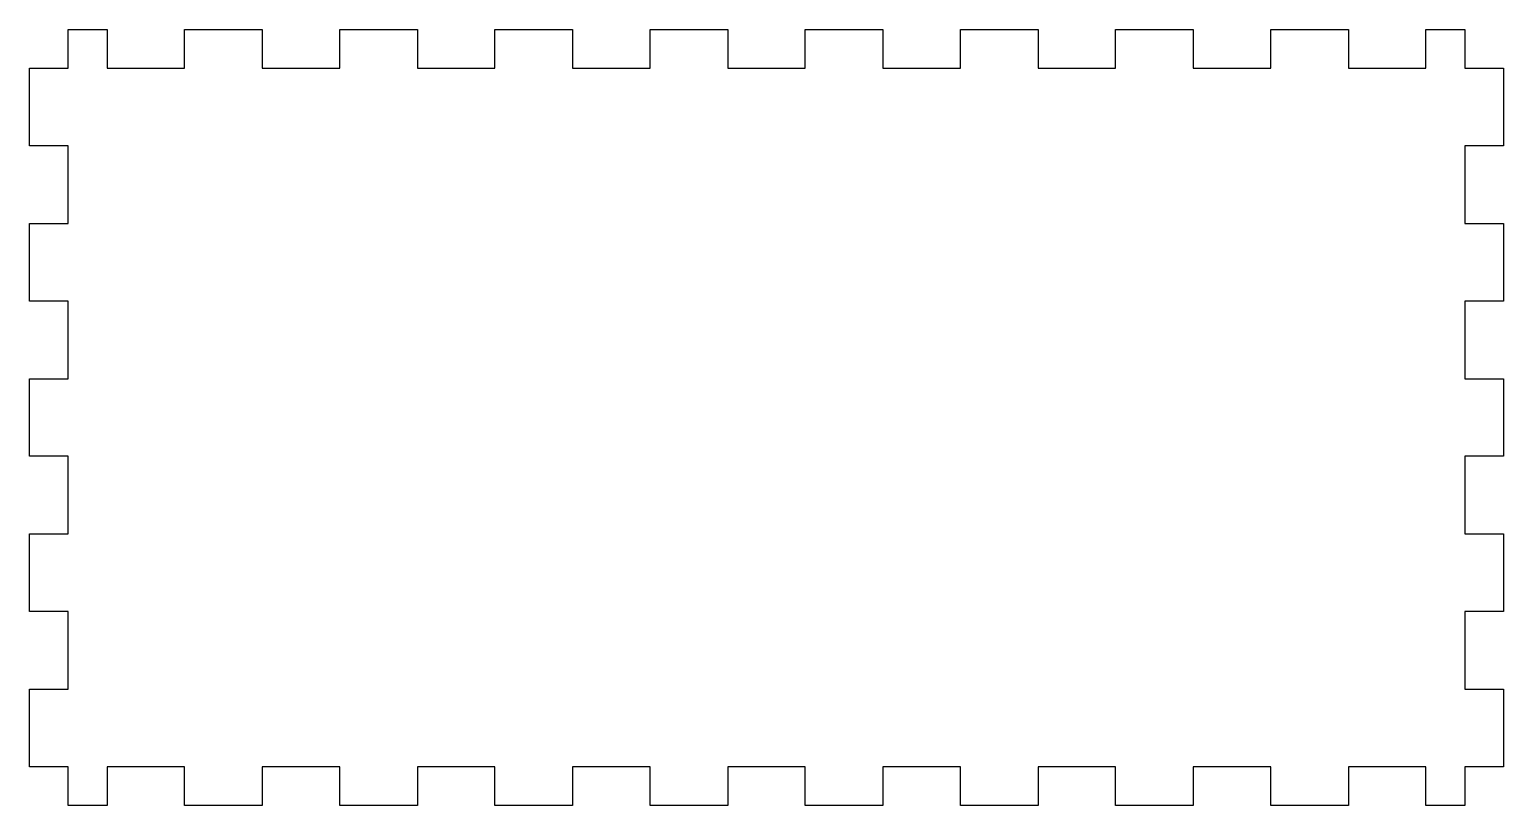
# Model space of a CAD drawing. Header units: millimetres. Extents: x -1 to 189, y -95 to 5.
import ezdxf

# ---------------------------------------------------------------- set-up
doc = ezdxf.new("R2010")
doc.units = ezdxf.units.MM

msp = doc.modelspace()

# ---------------------------------------------------------------- linework, layer by layer
at = {"color": 7, "linetype": 'Continuous', "lineweight": 25}
for p, q in [((4.02, 0), (4.02, 5)), ((4.02, 5), (9.02, 5)), ((9.02, 5), (9.02, 0)), ((19.02, 0), (19.02, 5)), ((19.02, 5), (29.02, 5)), ((29.02, 5), (29.02, 0)), ((39.02, 0), (39.02, 5)), ((39.02, 5), (49.02, 5)), ((49.02, 5), (49.02, 0)), ((59.02, 0), (59.02, 5)), ((59.02, 5), (69.02, 5)), ((69.02, 5), (69.02, 0)), ((79.02, 0), (79.02, 5)), ((79.02, 5), (89.02, 5)), ((89.02, 5), (89.02, 0)), ((99.02, 0), (99.02, 5)), ((99.02, 5), (109.02, 5)), ((109.02, 5), (109.02, 0)), ((119.02, 0), (119.02, 5)), ((119.02, 5), (129.02, 5)), ((129.02, 5), (129.02, 0)), ((139.02, 0), (139.02, 5)), ((139.02, 5), (149.02, 5)), ((149.02, 5), (149.02, 0)), ((159.02, 0), (159.02, 5)), ((159.02, 5), (169.02, 5)), ((169.02, 5), (169.02, 0)), ((179.02, 0), (179.02, 5)), ((179.02, 5), (184.02, 5)), ((184.02, 5), (184.02, 0)), ((-0.98, -10), (-0.98, 0)), ((-0.98, 0), (4.02, 0)), ((9.02, 0), (19.02, 0)), ((29.02, 0), (39.02, 0)), ((49.02, 0), (59.02, 0)), ((69.02, 0), (79.02, 0)), ((89.02, 0), (99.02, 0)), ((109.02, 0), (119.02, 0)), ((129.02, 0), (139.02, 0)), ((149.02, 0), (159.02, 0)), ((169.02, 0), (179.02, 0)), ((184.02, 0), (189.02, 0)), ((189.02, 0), (189.02, -10)), ((4.02, -10), (-0.98, -10)), ((4.02, -20), (4.02, -10)), ((189.02, -10), (184.02, -10)), ((184.02, -10), (184.02, -20)), ((-0.98, -30), (-0.98, -20)), ((-0.98, -20), (4.02, -20)), ((184.02, -20), (189.02, -20)), ((189.02, -20), (189.02, -30)), ((4.02, -30), (-0.98, -30)), ((4.02, -40), (4.02, -30)), ((189.02, -30), (184.02, -30)), ((184.02, -30), (184.02, -40)), ((-0.98, -50), (-0.98, -40)), ((-0.98, -40), (4.02, -40)), ((184.02, -40), (189.02, -40)), ((189.02, -40), (189.02, -50)), ((4.02, -50), (-0.98, -50)), ((4.02, -60), (4.02, -50)), ((189.02, -50), (184.02, -50)), ((184.02, -50), (184.02, -60)), ((-0.98, -70), (-0.98, -60)), ((-0.98, -60), (4.02, -60)), ((184.02, -60), (189.02, -60)), ((189.02, -60), (189.02, -70)), ((4.02, -70), (-0.98, -70)), ((4.02, -80), (4.02, -70)), ((189.02, -70), (184.02, -70)), ((184.02, -70), (184.02, -80)), ((-0.98, -90), (-0.98, -80)), ((-0.98, -80), (4.02, -80)), ((184.02, -80), (189.02, -80)), ((189.02, -80), (189.02, -90)), ((4.02, -90), (-0.98, -90)), ((4.02, -95), (4.02, -90)), ((19.02, -90), (9.02, -90)), ((9.02, -90), (9.02, -95)), ((19.02, -95), (19.02, -90)), ((39.02, -90), (29.02, -90)), ((29.02, -90), (29.02, -95)), ((39.02, -95), (39.02, -90)), ((59.02, -90), (49.02, -90)), ((49.02, -90), (49.02, -95)), ((59.02, -95), (59.02, -90)), ((79.02, -90), (69.02, -90)), ((69.02, -90), (69.02, -95)), ((79.02, -95), (79.02, -90)), ((99.02, -90), (89.02, -90)), ((89.02, -90), (89.02, -95)), ((99.02, -95), (99.02, -90)), ((119.02, -90), (109.02, -90)), ((109.02, -90), (109.02, -95)), ((119.02, -95), (119.02, -90)), ((139.02, -90), (129.02, -90)), ((129.02, -90), (129.02, -95)), ((139.02, -95), (139.02, -90)), ((159.02, -90), (149.02, -90)), ((149.02, -90), (149.02, -95)), ((159.02, -95), (159.02, -90)), ((179.02, -90), (169.02, -90)), ((169.02, -90), (169.02, -95)), ((179.02, -95), (179.02, -90)), ((189.02, -90), (184.02, -90)), ((184.02, -90), (184.02, -95)), ((9.02, -95), (4.02, -95)), ((29.02, -95), (19.02, -95)), ((49.02, -95), (39.02, -95)), ((69.02, -95), (59.02, -95)), ((89.02, -95), (79.02, -95)), ((109.02, -95), (99.02, -95)), ((129.02, -95), (119.02, -95)), ((149.02, -95), (139.02, -95)), ((169.02, -95), (159.02, -95)), ((184.02, -95), (179.02, -95))]:
    msp.add_line(p, q, dxfattribs=at)

doc.saveas('drawing.dxf')
